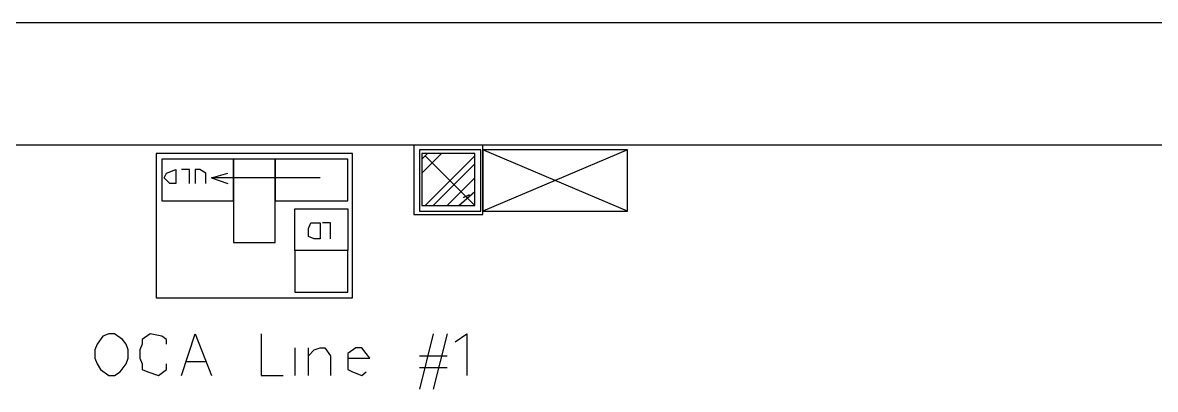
# Model space of a CAD drawing. Header units: millimetres. Extents: x 5 to 415, y 48 to 251.
# Drawn here: x 203.53 to 220.82, y 177.89 to 183.48 of the extents above; entities that cross this region are included whole.
import ezdxf

# ---------------------------------------------------------------- set-up
doc = ezdxf.new("R2010")
doc.units = ezdxf.units.MM
doc.layers.add('P', color=7, linetype='Continuous')

msp = doc.modelspace()

# ---------------------------------------------------------------- linework, layer by layer
at = {"layer": 'P'}
for points in [[(286.597, 183.48), (115.094, 183.48)], [(282.011, 181.61), (115.094, 181.61)], [(209.497, 181.61), (209.497, 180.552)], [(210.555, 181.61), (209.497, 181.61)], [(210.555, 180.552), (210.555, 181.61)], [(208.562, 181.487), (205.564, 181.487)], [(205.564, 181.487), (205.564, 179.282)], [(208.562, 179.282), (208.562, 181.487)], [(209.585, 181.539), (209.585, 180.605)], [(210.52, 181.539), (209.585, 181.539)], [(209.621, 181.398), (209.709, 181.487)], [(209.621, 181.187), (209.92, 181.487)], [(209.621, 181.487), (209.621, 180.693)], [(210.432, 181.487), (209.621, 181.487)], [(210.432, 180.693), (209.673, 181.451)], [(209.673, 180.693), (210.432, 181.451)], [(210.432, 180.693), (210.432, 181.487)], [(210.52, 180.605), (210.52, 181.539)], [(210.555, 181.539), (210.555, 180.605)], [(212.76, 181.539), (210.555, 181.539)], [(212.76, 181.539), (210.555, 180.605)], [(212.76, 180.605), (210.555, 181.539)], [(212.76, 180.605), (212.76, 181.539)], [(206.745, 181.398), (205.652, 181.398)], [(205.652, 181.398), (205.652, 180.763)], [(207.38, 181.398), (206.745, 181.398)], [(206.745, 181.398), (206.745, 180.128)], [(206.745, 180.763), (206.745, 181.398)], [(208.492, 181.398), (207.38, 181.398)], [(207.38, 181.398), (207.38, 180.763)], [(207.38, 180.128), (207.38, 181.398)], [(208.492, 180.763), (208.492, 181.398)], [(209.797, 180.693), (210.432, 181.328)], [(205.687, 181.116), (205.722, 181.187)], [(205.775, 181.028), (205.687, 181.116)], [(205.722, 181.187), (205.863, 181.24)], [(205.863, 181.24), (205.863, 181.028)], [(206.075, 181.24), (205.952, 181.24)], [(206.075, 181.028), (206.075, 181.24)], [(206.234, 181.24), (206.163, 181.24)], [(206.163, 181.24), (206.163, 181.028)], [(206.322, 181.187), (206.234, 181.24)], [(206.322, 181.028), (206.322, 181.187)], [(206.41, 181.116), (206.657, 181.187)], [(208.068, 181.116), (206.41, 181.116)], [(206.41, 181.116), (206.657, 181.028)], [(210.009, 180.693), (210.432, 181.116)], [(205.863, 181.028), (205.775, 181.028)], [(205.652, 180.763), (206.745, 180.763)], [(207.38, 180.763), (208.492, 180.763)], [(210.185, 180.693), (210.432, 180.904)], [(210.344, 180.852), (210.256, 180.816)], [(210.256, 180.816), (210.344, 180.852)], [(207.68, 180.005), (207.68, 180.64)], [(207.68, 180.64), (208.492, 180.64)], [(208.492, 180.64), (208.492, 180.005)], [(209.585, 180.605), (210.52, 180.605)], [(209.621, 180.693), (210.432, 180.693)], [(210.555, 180.605), (212.76, 180.605)], [(207.892, 180.34), (207.927, 180.428)], [(207.927, 180.428), (208.068, 180.428)], [(208.068, 180.428), (208.068, 180.181)], [(208.227, 180.428), (208.104, 180.428)], [(208.227, 180.181), (208.227, 180.428)], [(209.497, 180.552), (210.555, 180.552)], [(207.892, 180.217), (207.892, 180.34)], [(207.98, 180.181), (207.892, 180.217)], [(206.745, 180.128), (207.38, 180.128)], [(208.068, 180.181), (207.98, 180.181)], [(208.492, 180.005), (207.68, 180.005)], [(207.68, 180.005), (207.68, 179.37)], [(208.492, 180.005), (207.68, 180.005)], [(208.492, 179.37), (208.492, 180.005)], [(207.68, 179.37), (208.492, 179.37)], [(205.564, 179.282), (208.562, 179.282)], [(204.752, 178.7), (204.664, 178.576)], [(204.84, 178.735), (204.752, 178.7)], [(204.929, 178.735), (204.84, 178.735)], [(205.052, 178.647), (204.929, 178.735)], [(205.475, 178.735), (205.352, 178.647)], [(205.652, 178.7), (205.475, 178.735)], [(205.722, 178.647), (205.652, 178.7)], [(205.952, 178.1), (206.163, 178.735)], [(206.163, 178.735), (206.41, 178.1)], [(207.169, 178.735), (207.169, 178.1)], [(209.797, 178.735), (209.585, 177.888)], [(210.009, 178.735), (209.797, 177.888)], [(210.132, 178.611), (210.308, 178.735)], [(210.308, 178.735), (210.308, 178.1)], [(204.664, 178.576), (204.629, 178.488)], [(204.629, 178.488), (204.629, 178.364)], [(205.105, 178.576), (205.052, 178.647)], [(205.14, 178.488), (205.105, 178.576)], [(205.14, 178.364), (205.14, 178.488)], [(205.352, 178.576), (205.317, 178.488)], [(205.317, 178.488), (205.317, 178.364)], [(205.352, 178.647), (205.352, 178.576)], [(205.722, 178.576), (205.722, 178.647)], [(207.68, 178.523), (207.68, 178.1)], [(207.892, 178.1), (207.892, 178.523)], [(207.892, 178.4), (207.98, 178.488)], [(207.98, 178.488), (208.068, 178.523)], [(208.068, 178.523), (208.139, 178.523)], [(208.139, 178.523), (208.227, 178.4)], [(208.615, 178.523), (208.492, 178.435)], [(208.703, 178.523), (208.615, 178.523)], [(208.774, 178.435), (208.703, 178.523)], [(204.629, 178.364), (204.664, 178.276)], [(205.105, 178.276), (205.14, 178.364)], [(205.317, 178.364), (205.352, 178.276)], [(206.022, 178.312), (206.322, 178.312)], [(208.227, 178.4), (208.227, 178.1)], [(208.492, 178.435), (208.492, 178.364)], [(208.492, 178.364), (208.827, 178.364)], [(208.492, 178.364), (208.492, 178.276)], [(208.827, 178.364), (208.774, 178.435)], [(209.585, 178.4), (210.009, 178.4)], [(204.664, 178.276), (204.717, 178.188)], [(204.717, 178.188), (204.84, 178.1)], [(204.929, 178.1), (205.017, 178.153)], [(205.017, 178.153), (205.105, 178.276)], [(205.352, 178.276), (205.352, 178.188)], [(205.352, 178.188), (205.44, 178.153)], [(205.44, 178.153), (205.599, 178.1)], [(205.599, 178.1), (205.722, 178.188)], [(205.722, 178.188), (205.722, 178.276)], [(208.492, 178.276), (208.492, 178.188)], [(208.492, 178.188), (208.562, 178.153)], [(208.562, 178.153), (208.703, 178.1)], [(208.703, 178.1), (208.774, 178.153)], [(209.585, 178.223), (210.009, 178.223)], [(204.84, 178.1), (204.929, 178.1)], [(207.169, 178.1), (207.504, 178.1)]]:
    msp.add_lwpolyline(points, dxfattribs=at)

doc.saveas('drawing.dxf')
